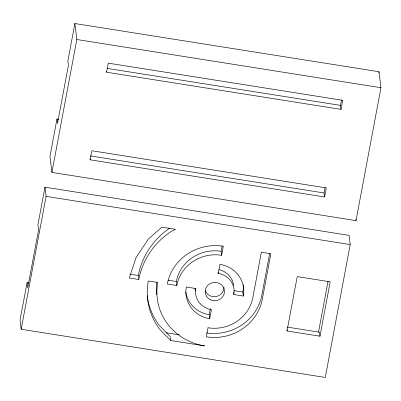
<?xml version="1.0" encoding="UTF-8"?>
<svg xmlns="http://www.w3.org/2000/svg" width="401" height="401" viewBox="0 0 401 401"><rect width="100%" height="100%" fill="white"/><g stroke="black" fill="none" stroke-linecap="round" stroke-linejoin="round"><path stroke-width="0.6" d="M56.992 118.977L49.965 156.425L51.894 172.405L356.018 220.615L380.95 87.724L379.015 71.744L74.897 23.534L67.869 60.987L68.401 65.378L57.523 123.368L56.992 118.977L58.731 119.252M27.078 282.62L20.05 320.068L21.163 329.256L325.281 377.466L350.213 244.575L349.106 235.387L44.982 187.177L37.96 224.63L38.586 229.823L27.704 287.808L27.078 282.62L28.817 282.895M21.163 329.256L46.095 196.365L44.982 187.177M51.894 172.405L76.832 39.514L74.897 23.534M90.145 159.804L91.844 150.746L326.269 187.909L324.569 196.966L90.145 159.804L90.004 158.666M106.576 72.22L108.28 63.157L342.705 100.32L341 109.378L106.576 72.22L106.44 71.077M209.733 318.72L211.432 309.657A19.323 18.356 -6.9 0 1 195.823 288.525L186.32 287.016A28.982 27.534 -6.9 0 0 209.733 318.72L209.252 314.725L210.385 308.685M221.633 255.292L223.332 246.229A48.305 45.889 -6.9 0 0 167.312 284.003L176.816 285.507A38.646 36.712 -6.9 0 1 221.633 255.292L221.151 251.297L222.169 245.863M218.234 273.412L219.933 264.354A28.982 27.534 -6.9 0 1 243.342 296.053L233.838 294.55A19.323 18.356 -6.9 0 0 218.234 273.412L218.094 272.274M269.678 253.442L261.868 295.076A48.305 45.889 -6.9 0 1 206.435 332.935M287.031 330.97L297.231 276.605L330.178 281.828L319.978 336.193L287.031 330.97L286.89 329.828M324.569 196.966L324.083 192.971L325.106 187.538M341 109.378L340.519 105.388L341.542 99.949M318.499 332.228L328.068 281.241M378.785 72.977L379.015 71.744M76.832 39.514L380.95 87.724M107.333 68.421L340.519 105.388M90.28 155.909L324.083 192.971M46.095 196.365L350.213 244.575M130.004 274.169L138.32 275.487A77.293 73.423 -6.9 0 1 169.693 228.109M168.019 280.199L176.335 281.517A38.646 36.712 -6.9 0 1 221.151 251.297M233.953 290.65L242.861 292.058L243.342 296.053M138.801 279.482L129.297 277.978L136.175 257.332L148.41 239.021L161.899 227.161L175.523 229.322L170.691 231.758A77.293 73.423 -6.9 0 0 138.801 279.482L138.32 275.487M287.156 327.076L319.492 332.198L319.978 336.193M166.275 332.765L179.252 334.825M170.6 340.504L204.63 345.898A57.97 55.067 -6.9 0 1 157.809 282.494L148.305 280.991A67.629 64.245 -6.9 0 0 159.377 328.925L170.6 340.504L170.114 336.509L158.891 324.93A67.629 64.245 -6.9 0 1 147.202 295.612M355.867 219.382L356.018 220.615M233.562 292.264L233.838 294.55M176.335 281.517L176.816 285.507M224.004 287.246A9.659 9.178 -6.9 0 1 216.109 296.55A9.659 9.178 -6.9 0 1 205.267 290.765M243.212 284.87A28.982 27.534 -6.9 0 1 242.861 292.058M209.252 314.725A28.982 27.534 -6.9 0 1 185.713 291.993M195.362 291.101A19.323 18.356 -6.9 0 1 195.046 288.129M218.981 269.652A19.323 18.356 -6.9 0 1 233.588 285.763M156.831 294.735A57.97 55.067 -6.9 0 1 156.766 282.219M208.034 327.777L206.335 336.84A48.305 45.889 -6.9 0 0 262.349 299.066L270.85 253.763L261.347 252.259L252.846 297.562A38.646 36.712 -6.9 0 1 208.034 327.777M210.731 299.898A9.659 9.178 -6.9 0 0 224.455 290.645A9.659 9.178 -6.9 0 0 209.317 284.063A9.659 9.178 -6.9 0 0 210.731 299.898"/></g></svg>
